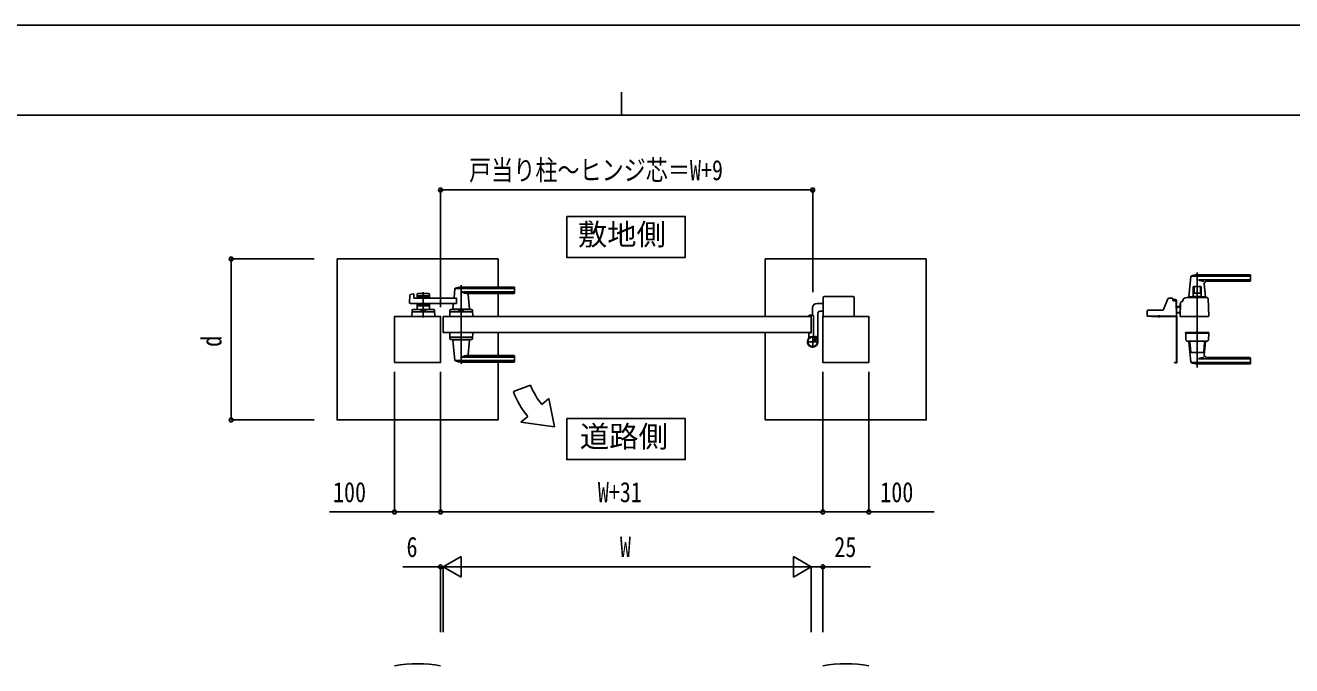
# Model space of a CAD drawing. Units: millimetres, scale not verified. Extents: x -4205 to 4205, y -2970 to 2970.
# Drawn here: x -1301 to 1452, y 1578 to 2970 of the extents above; entities that cross this region are included whole.
import ezdxf
from ezdxf.enums import TextEntityAlignment as Align

# ---------------------------------------------------------------- set-up
doc = ezdxf.new("R2010")
doc.units = ezdxf.units.MM
doc.header["$LTSCALE"] = 10
for name, color, linetype in [('0-2_USER1', 3, 'Continuous'), ('0-3_YKK_12', 2, 'Continuous'), ('0-4_YKK_13', 4, 'Continuous'), ('0-5_YKK_A1', 4, 'Continuous'), ('0-6_YKK_D', 6, 'Continuous'), ('0-7_YKK_ZWAK', 7, 'Continuous')]:
    doc.layers.add(name, color=color, linetype=linetype)
doc.styles.add('ＭＳ ゴシック', font='')
doc.styles.get('ＭＳ ゴシック').set_extended_font_data('MS Gothic')

msp = doc.modelspace()

# ---------------------------------------------------------------- linework, layer by layer
at = {"layer": '0-2_USER1'}
for points in [[(-124.28, 2554.58), (-124.28, 2465.33), (133.32, 2465.33), (133.32, 2554.58)], [(-124.28, 2115.14), (-124.28, 2025.89), (133.32, 2025.89), (133.32, 2115.14)]]:
    msp.add_lwpolyline(points, close=True, dxfattribs=at)
at = {"layer": '0-3_YKK_12'}
for p, q in [((1246.52, 2432.55), (1246.52, 2225.77)), ((-353.48, 2405.05), (-353.48, 2234.05)), ((-435.98, 2389.55), (-435.98, 2334.55)), ((1164.12, 2334.55), (1164.12, 2340.15))]:
    msp.add_line(p, q, dxfattribs=at)
at = {"layer": '0-4_YKK_13'}
for p, q in [((1232.47, 2423.94), (1228.55, 2379.87)), ((1361.52, 2424.53), (1232.76, 2424.53)), ((1361.52, 2427.55), (1246.52, 2427.55)), ((1362.52, 2415.55), (1362.52, 2426.55)), ((1238.02, 2381.05), (1238.02, 2400.55)), ((1239.62, 2400.55), (1239.62, 2388.05)), ((1253.02, 2402.55), (1240.02, 2402.55)), ((1361.52, 2416.88), (1249.52, 2416.88)), ((1253.42, 2400.55), (1253.42, 2388.05)), ((1255.02, 2381.05), (1255.02, 2400.55)), ((1261.98, 2408.11), (1264.49, 2379.87)), ((1360.52, 2413.55), (1266.96, 2413.55)), ((1182.52, 2375.4), (1173.03, 2351.89)), ((1191.52, 2376.65), (1184.37, 2376.65)), ((1193.52, 2373.11), (1193.52, 2374.65)), ((1193.52, 2374.65), (1193.52, 2373.15)), ((1199.52, 2374.15), (1195.52, 2374.15)), ((1198.42, 2371.15), (1195.52, 2371.15)), ((1199.52, 2370.82), (1199.52, 2372.15)), ((1201.51, 2338.17), (1200.42, 2369.22)), ((1201.52, 2339.45), (1201.52, 2372.15)), ((1215.52, 2370.05), (1215.12, 2370.05)), ((1215.52, 2370.05), (1215.58, 2371.81)), ((1215.58, 2371.81), (1215.65, 2373.63)), ((1215.58, 2371.81), (1215.59, 2371.98)), ((1227.52, 2378.55), (1265.52, 2378.55)), ((1234.32, 2379.55), (1228.85, 2379.55)), ((1231.02, 2379.55), (1231.02, 2378.55)), ((1231.02, 2379.55), (1231.72, 2379.55)), ((1234.02, 2379.25), (1234.02, 2378.55)), ((1234.32, 2379.55), (1258.72, 2379.55)), ((1254.52, 2380.55), (1238.52, 2380.55)), ((1252.92, 2387.55), (1240.12, 2387.55)), ((1240.92, 2380.55), (1240.92, 2379.55)), ((1252.12, 2380.55), (1252.12, 2379.55)), ((1264.19, 2379.55), (1258.72, 2379.55)), ((1259.02, 2379.25), (1259.02, 2378.55)), ((1261.32, 2379.55), (1262.02, 2379.55)), ((1262.02, 2379.55), (1262.02, 2378.55)), ((1271.5, 2337.57), (1270.16, 2375.9)), ((1137.54, 2338.17), (1137.91, 2348.72)), ((1139.91, 2350.65), (1171.17, 2350.65)), ((1201.52, 2355), (1203.02, 2356.66)), ((1203.09, 2356.59), (1201.52, 2354.85)), ((1203.48, 2356.25), (1201.52, 2354.07)), ((1201.52, 2345.79), (1209.52, 2345.79)), ((1201.52, 2345.27), (1209.52, 2345.27)), ((1201.52, 2345.17), (1209.52, 2345.17)), ((1209.52, 2365.05), (1210.12, 2365.05)), ((1209.52, 2340.05), (1209.52, 2365.05)), ((1210.12, 2365.15), (1209.53, 2337.56)), ((1201.01, 2337.65), (1138.04, 2337.65)), ((1147.12, 2337.65), (1147.12, 2337.05)), ((1201.72, 2337.65), (1147.12, 2337.65)), ((1147.12, 2337.05), (1201.62, 2337.05)), ((1161.12, 2337.05), (1161.12, 2337.65)), ((1167.12, 2337.05), (1167.12, 2337.65)), ((1201.52, 2338.85), (1201.46, 2338.85)), ((1201.62, 2337.05), (1201.62, 2236.75)), ((1202.22, 2236.75), (1202.22, 2337.15)), ((1209.52, 2340.05), (1209.58, 2340.05)), ((1210.03, 2337.05), (1271, 2337.05)), ((1221.02, 2302.05), (1221.02, 2301.05)), ((1221.02, 2302.05), (1272.02, 2302.05)), ((1221.02, 2301.05), (1272.02, 2301.05)), ((1221.54, 2300.53), (1222.03, 2286.32)), ((1271, 2301.05), (1222.04, 2301.05)), ((1271.5, 2300.53), (1271.01, 2286.32)), ((1272.02, 2302.05), (1272.02, 2301.05)), ((1227.52, 2283.05), (1265.52, 2283.05)), ((1232.47, 2237.65), (1228.55, 2281.72)), ((1230.42, 2282.05), (1228.85, 2282.05)), ((1232.44, 2259.97), (1230.67, 2281.21)), ((1259.6, 2259.05), (1233.44, 2259.05)), ((1260.6, 2259.97), (1262.37, 2281.21)), ((1261.98, 2253.49), (1264.49, 2281.72)), ((1264.19, 2282.05), (1262.62, 2282.05)), ((1201.62, 2236.75), (1197.12, 2236.75)), ((1197.12, 2236.75), (1197.12, 2236.15)), ((1197.12, 2236.15), (1201.62, 2236.15)), ((1361.52, 2237.06), (1232.76, 2237.06)), ((1361.52, 2234.05), (1246.52, 2234.05)), ((1361.52, 2244.72), (1249.52, 2244.72)), ((1360.52, 2248.05), (1266.96, 2248.05)), ((1362.52, 2246.05), (1362.52, 2235.05))]:
    msp.add_line(p, q, dxfattribs=at)
msp.add_lwpolyline([(1199.52, 2372.15), (1195.52, 2372.15), (1195.52, 2374.15)], dxfattribs=at)
for centre, radius, start, end in [((1233.46, 2423.86), 1, 113.30607, 174.91858), ((1246.52, 2393.55), 34, 90, 113.30607), ((1361.52, 2426.55), 1, 0, 90), ((1361.52, 2423.53), 1, 0, 90), ((1240.02, 2400.55), 2, 90, 180), ((1241.62, 2400.55), 2, 90, 180), ((1262.39, 2439.81), 26.3, 240.69976, 267.18311), ((1251.42, 2400.55), 2, 0, 90), ((1253.02, 2400.55), 2, 0, 90), ((1266.96, 2408.55), 5, 90, 185.08142), ((1360.52, 2415.55), 2, 270, 0), ((1361.52, 2417.88), 1, 270, 0), ((1184.37, 2374.65), 2, 90, 157.86903), ((1191.52, 2374.65), 2, 0, 90), ((1191.52, 2374.65), 2, 0, 90), ((1195.52, 2373.15), 2, 181.23287, 270), ((1198.42, 2369.15), 2, 2, 90), ((1199.52, 2372.15), 2, 0, 90), ((1215.12, 2365.05), 5, 102.68099, 178.77679), ((1213.58, 2371.88), 2, 282.68099, 358), ((1215.12, 2365.05), 5, 89.99999, 102.68099), ((1217.64, 2373.56), 2, 123.70008, 178), ((1227.52, 2358.75), 19.8, 90, 123.70008), ((1228.85, 2379.85), 0.3, 174.91858, 270), ((1234.32, 2379.25), 0.3, 90, 180), ((1238.52, 2381.05), 0.5, 180, 270), ((1240.12, 2388.05), 0.5, 180, 270), ((1252.92, 2388.05), 0.5, 270, 0), ((1254.52, 2381.05), 0.5, 270, 0), ((1258.72, 2379.25), 0.3, 0, 90), ((1264.19, 2379.85), 0.3, 270, 5.08142), ((1265.52, 2371.35), 7.2, 59.43031, 90), ((1268.16, 2375.83), 2, 2, 59.43031), ((1139.91, 2348.65), 2, 90, 178), ((1171.17, 2352.65), 2, 270, 337.86903), ((1210.45, 2349.97), 10, 95.32281, 138), ((1210.45, 2349.97), 9.9, 95.37674, 138), ((1210.45, 2349.97), 9.38, 95.67789, 138), ((1138.04, 2338.15), 0.5, 178, 270), ((1201.01, 2338.15), 0.5, 270, 2), ((1201.72, 2337.15), 0.5, 0, 90), ((1210.03, 2337.55), 0.5, 178.77679, 270), ((1271, 2337.55), 0.5, 270, 2), ((1222.04, 2300.55), 0.5, 90, 182), ((1224.03, 2286.39), 2, 182, 227.88857), ((1269.01, 2286.39), 2, 312.11143, 358), ((1271, 2300.55), 0.5, 358, 90), ((1227.52, 2290.25), 7.2, 227.88857, 270), ((1228.85, 2281.75), 0.3, 90, 185.08142), ((1228.69, 2281.05), 2, 4.92711, 90), ((1233.44, 2260.05), 1, 184.76364, 270), ((1259.6, 2260.05), 1, 270, 355.23636), ((1264.36, 2281.05), 2, 90, 175.07289), ((1264.19, 2281.75), 0.3, 354.91858, 90), ((1265.52, 2290.25), 7.2, 270, 312.11143), ((1201.62, 2236.75), 0.6, 270, 0), ((1233.46, 2237.74), 1, 185.08142, 246.69393), ((1246.52, 2268.05), 34, 246.69393, 270), ((1262.39, 2221.78), 26.3, 92.81689, 119.30024), ((1266.96, 2253.05), 5, 174.91858, 270), ((1360.52, 2246.05), 2, 0, 90), ((1361.52, 2243.72), 1, 0, 90), ((1361.52, 2238.06), 1, 270, 0), ((1361.52, 2235.05), 1, 270, 0)]:
    msp.add_arc(centre, radius, start, end, dxfattribs=at)
at = {"layer": '0-5_YKK_A1'}
for p, q in [((-367.53, 2397.43), (-369.23, 2378.36)), ((-238.48, 2398.03), (-367.27, 2398.03)), ((-238.48, 2401.05), (-353.48, 2401.05)), ((-237.48, 2389.05), (-237.48, 2400.05)), ((-466.31, 2367.71), (-465.09, 2383.11)), ((-463.58, 2384.9), (-458.16, 2386.25)), ((-456.92, 2385.33), (-456.53, 2377.5)), ((-363.92, 2376.55), (-455.53, 2376.55)), ((-449.48, 2385.05), (-449.48, 2376.55)), ((-422.48, 2382.05), (-449.48, 2382.05)), ((-447.48, 2387.05), (-424.48, 2387.05)), ((-438.4, 2378.05), (-447.48, 2378.05)), ((-436.34, 2379.69), (-437.69, 2378.34)), ((-435.63, 2379.69), (-434.28, 2378.34)), ((-424.48, 2378.05), (-433.57, 2378.05)), ((-422.48, 2385.05), (-422.48, 2376.55)), ((-238.48, 2390.38), (-353.48, 2390.38)), ((-239.48, 2387.05), (-338.5, 2387.05)), ((-338.31, 2384.86), (-335.51, 2353.37)), ((-273.48, 2387.05), (-273.48, 2337.05)), ((433.52, 2337.05), (433.52, 2378.55)), ((498.52, 2380.55), (435.52, 2380.55)), ((500.52, 2378.55), (500.52, 2337.05)), ((-460.54, 2350.11), (-460.98, 2337.05)), ((-458.71, 2347.05), (-413.25, 2347.05)), ((-413.41, 2352.05), (-458.55, 2352.05)), ((-449.48, 2365.55), (-449.48, 2352.05)), ((-422.48, 2360.05), (-449.48, 2360.05)), ((-449.48, 2352.05), (-422.48, 2352.05)), ((-438.4, 2364.05), (-447.48, 2364.05)), ((-440.48, 2349.25), (-440.48, 2352.05)), ((-440.48, 2349.25), (-431.48, 2349.25)), ((-436.34, 2362.4), (-437.69, 2363.76)), ((-435.63, 2362.4), (-434.28, 2363.76)), ((-424.48, 2364.05), (-433.57, 2364.05)), ((-422.48, 2365.55), (-422.48, 2352.05)), ((-411.42, 2350.11), (-410.98, 2337.05)), ((-378.04, 2350.11), (-378.48, 2337.05)), ((-330.75, 2347.05), (-376.21, 2347.05)), ((-330.91, 2352.05), (-376.05, 2352.05)), ((-335.48, 2353.04), (-371.48, 2353.04)), ((-371.48, 2352.05), (-371.48, 2353.04)), ((-370.85, 2360.1), (-371.45, 2353.36)), ((-335.81, 2353.04), (-371.15, 2353.04)), ((-368.48, 2353.04), (-370.65, 2353.04)), ((-357.98, 2349.25), (-357.98, 2352.05)), ((-335.81, 2353.04), (-338.48, 2353.04)), ((-335.48, 2352.05), (-335.48, 2353.04)), ((-328.92, 2350.11), (-328.48, 2337.05)), ((410.02, 2355.55), (410.02, 2339.55)), ((433.52, 2365.55), (420.02, 2365.55)), ((422.02, 2344.55), (422.02, 2282.05)), ((433.52, 2348.55), (426.02, 2348.55)), ((-410.98, 2337.05), (-460.98, 2337.05)), ((-328.48, 2337.05), (-378.48, 2337.05)), ((-358.23, 2337.05), (-348.73, 2337.05)), ((402.52, 2337.85), (402.52, 2338.55)), ((407.22, 2337.35), (403.02, 2337.35)), ((410.52, 2339.55), (403.52, 2339.55)), ((407.52, 2302.05), (407.52, 2337.05)), ((412.52, 2296.99), (412.52, 2337.55)), ((-378.04, 2288.98), (-378.48, 2302.05)), ((-328.48, 2302.05), (-378.48, 2302.05)), ((-330.75, 2292.05), (-376.21, 2292.05)), ((-330.91, 2287.05), (-376.05, 2287.05)), ((-371.48, 2287.05), (-371.48, 2286.05)), ((-335.48, 2286.05), (-371.48, 2286.05)), ((-367.53, 2241.65), (-371.45, 2285.72)), ((-338.31, 2254.23), (-335.5, 2285.72)), ((-335.48, 2287.05), (-335.48, 2286.05)), ((-328.92, 2288.98), (-328.48, 2302.05)), ((-273.48, 2302.05), (-273.48, 2252.05)), ((402.52, 2301.25), (402.52, 2292.21)), ((407.22, 2301.75), (403.02, 2301.75)), ((410.52, 2295.05), (410.52, 2269.05)), ((422.07, 2293.6), (412.01, 2283.54)), ((412.99, 2287.35), (416.41, 2290.76)), ((415.82, 2284.52), (412.99, 2287.35)), ((413.46, 2286.89), (416.94, 2290.37)), ((415.36, 2284.99), (418.84, 2288.47)), ((419.23, 2287.93), (415.82, 2284.52)), ((416.94, 2290.37), (417.7, 2291.13)), ((418.84, 2288.47), (419.6, 2289.23)), ((397.52, 2282.05), (423.52, 2282.05)), ((-238.48, 2241.06), (-367.27, 2241.06)), ((-238.48, 2248.72), (-353.48, 2248.72)), ((-238.48, 2238.05), (-353.48, 2238.05)), ((-239.48, 2252.05), (-338.5, 2252.05)), ((-237.48, 2250.05), (-237.48, 2239.05)), ((-240.27, 2174.05), (-202.68, 2187.73)), ((-163.05, 2158.48), (-178.37, 2145.63)), ((-151.12, 2097.05), (-163.05, 2158.48)), ((-209.01, 2119.91), (-224.33, 2107.06)), ((-151.12, 2097.05), (-224.33, 2107.06))]:
    msp.add_line(p, q, dxfattribs=at)
for points in [[(-623.48, 2462.05), (-273.48, 2462.05), (-273.48, 2401.05)], [(-273.48, 2238.05), (-273.48, 2112.05), (-623.48, 2112.05), (-623.48, 2462.05)], [(657.52, 2462.05), (307.52, 2462.05), (307.52, 2337.05)], [(307.52, 2302.05), (307.52, 2112.05), (657.52, 2112.05), (657.52, 2462.05)], [(-363.92, 2376.55), (-363.92, 2365.55), (-464.31, 2365.55)], [(-440.48, 2349.25), (-431.48, 2349.25), (-431.48, 2352.05)], [(-357.98, 2349.25), (-348.98, 2349.25), (-348.98, 2352.05)], [(-392.48, 2337.05), (-392.48, 2302.05), (407.52, 2302.05)], [(-392.48, 2337.05), (407.52, 2337.05), (407.52, 2302.05)], [(417.24, 2291.59), (416.18, 2292.65), (417.44, 2293.38)], [(416.41, 2290.76), (417.24, 2291.59), (420.07, 2288.77), (419.23, 2287.93)], [(418.83, 2293.33), (418.12, 2291.28), (418.5, 2290.03)], [(421.8, 2290.36), (419.75, 2289.65), (418.5, 2290.03)], [(420.07, 2288.77), (421.13, 2287.71), (421.85, 2288.97)]]:
    msp.add_lwpolyline(points, dxfattribs=at)
for points in [[(-498.48, 2237.05), (-398.48, 2237.05), (-398.48, 2337.05), (-498.48, 2337.05)], [(532.52, 2237.05), (432.52, 2237.05), (432.52, 2337.05), (532.52, 2337.05)]]:
    msp.add_lwpolyline(points, close=True, dxfattribs=at)
for radius in [11.5, 10.35]:
    msp.add_circle((410.52, 2282.05), radius, dxfattribs=at)
for centre, radius, start, end in [((-366.54, 2397.36), 1, 113.30607, 174.91858), ((-353.48, 2367.05), 34, 90, 113.30607), ((-238.48, 2400.05), 1, 0, 90), ((-238.48, 2397.03), 1, 0, 90), ((-464.31, 2367.55), 2, 175.49449, 270), ((-463.1, 2382.96), 2, 104.03624, 175.49449), ((-457.92, 2385.28), 1, 2.86241, 104.03624), ((-455.53, 2377.55), 1, 182.86241, 270), ((-447.48, 2385.05), 2, 90, 180), ((-447.48, 2380.05), 2, 180, 270), ((-438.4, 2379.05), 1, 270, 315), ((-435.98, 2379.34), 0.5, 45, 135), ((-433.57, 2379.05), 1, 225, 270), ((-424.48, 2385.05), 2, 0, 90), ((-424.48, 2380.05), 2, 270, 0), ((-371.22, 2378.54), 2, 270, 354.91858), ((-339.69, 2417.02), 30, 242.63879, 272.27092), ((-336.32, 2385.05), 2, 90, 185.08142), ((-239.48, 2389.05), 2, 270, 0), ((-238.48, 2391.38), 1, 270, 0), ((435.52, 2378.55), 2, 90, 180), ((498.52, 2378.55), 2, 0, 90), ((-458.71, 2345.05), 2, 90, 178.09085), ((-458.55, 2350.05), 2, 90, 178.09085), ((-447.48, 2362.05), 2, 90, 180), ((-435.98, 2339.64), 10.61, 64.90378, 115.09622), ((-438.4, 2363.05), 1, 45, 90), ((-435.98, 2362.76), 0.5, 225, 315), ((-433.57, 2363.05), 1, 90, 135), ((-424.48, 2362.05), 2, 0, 90), ((-413.41, 2350.05), 2, 1.90915, 90), ((-413.25, 2345.05), 2, 1.90915, 90), ((-376.21, 2345.05), 2, 90, 178.09085), ((-376.05, 2350.05), 2, 90, 178.09085), ((-375.83, 2360.54), 5, 354.91858, 90), ((-371.15, 2353.34), 0.3, 174.91858, 270), ((-353.48, 2339.64), 10.61, 64.90378, 115.09622), ((-335.81, 2353.34), 0.3, 270, 5.08142), ((-330.91, 2350.05), 2, 1.90915, 90), ((-330.75, 2345.05), 2, 1.90915, 90), ((420.02, 2355.55), 10, 90, 180), ((426.02, 2344.55), 4, 90, 180), ((403.52, 2338.55), 1, 90, 180), ((403.02, 2337.85), 0.5, 180, 270), ((407.22, 2337.05), 0.3, 360, 90), ((410.52, 2337.55), 2, 360, 90), ((-376.21, 2294.05), 2, 181.90915, 270), ((-376.05, 2289.05), 2, 181.90915, 270), ((-371.15, 2285.75), 0.3, 90, 185.08142), ((-335.8, 2285.75), 0.3, 354.91858, 90), ((-330.91, 2289.05), 2, 270, 358.09085), ((-330.75, 2294.05), 2, 270, 358.09085), ((410.52, 2282.05), 11.5, 141.98772, 64.89722), ((397.52, 2292.21), 5, 321.98772, 360), ((403.02, 2301.25), 0.5, 90, 180), ((407.22, 2302.05), 0.3, 270, 360), ((417.52, 2296.99), 5, 180.00002, 244.89722), ((418.09, 2292.26), 1.3, 59.0353, 120), ((414.13, 2285.65), 9, 30.9647, 59.0353), ((420.73, 2289.62), 1.3, 330, 30.9647), ((-366.53, 2241.74), 1, 185.08142, 246.69393), ((-353.48, 2272.05), 34, 246.69393, 270), ((-339.69, 2222.07), 30, 87.72908, 117.36121), ((-336.31, 2254.05), 2, 174.91858, 270), ((-239.48, 2250.05), 2, 0, 90), ((-238.48, 2247.72), 1, 0, 90), ((-238.48, 2242.06), 1, 270, 0), ((-238.48, 2239.05), 1, 270, 0), ((-71.12, 2235.62), 140, 200.00072, 220.00072), ((-71.12, 2235.62), 180, 200.00072, 220.00072), ((-448.48, 1261.83), 320, 80.99877, 99.00123), ((482.52, 1261.83), 320, 80.99877, 99.00123)]:
    msp.add_arc(centre, radius, start, end, dxfattribs=at)
at = {"layer": '0-6_YKK_D'}
for p, q in [((-398.48, 2357.05), (-398.48, 2613.05)), ((-398.48, 2612.05), (410.52, 2612.05)), ((410.52, 2390.05), (410.52, 2613.05)), ((-673.48, 2462.05), (-854.5, 2462.05)), ((-853.5, 2462.05), (-853.5, 2112.05)), ((-498.48, 2217.05), (-498.48, 1911.05)), ((-398.48, 2217.05), (-398.48, 1911.05)), ((-398.48, 2217.05), (-398.48, 1911.05)), ((432.52, 2217.05), (432.52, 1911.05)), ((432.52, 2217.05), (432.52, 1911.05)), ((532.52, 2217.05), (532.52, 1911.05)), ((-673.48, 2112.05), (-854.5, 2112.05)), ((-398.48, 1912.05), (432.52, 1912.05)), ((-398.48, 1792.84), (-480.48, 1792.84)), ((-398.48, 1650.39), (-398.48, 1793.84)), ((-392.48, 1792.84), (-398.48, 1792.84)), ((-392.48, 1792.84), (-353.51, 1815.34)), ((-392.48, 1650.39), (-392.48, 1793.84)), ((-392.48, 1650.39), (-392.48, 1793.84)), ((-392.48, 1792.84), (-375.48, 1792.84)), ((-392.48, 1792.84), (-353.51, 1770.34)), ((-392.48, 1792.84), (-314.54, 1792.84)), ((-353.51, 1770.34), (-353.51, 1815.34)), ((-347.48, 1792.84), (362.52, 1792.84)), ((407.52, 1792.84), (329.58, 1792.84)), ((407.52, 1792.84), (368.55, 1815.34)), ((368.55, 1815.34), (368.55, 1770.34)), ((407.52, 1792.84), (368.55, 1770.34)), ((407.52, 1650.39), (407.52, 1793.84)), ((407.52, 1650.39), (407.52, 1793.84)), ((432.52, 1650.39), (432.52, 1793.84))]:
    msp.add_line(p, q, dxfattribs=at)
for points in [[(-398.48, 1912.05), (-498.48, 1912.05), (-640.28, 1912.05)], [(432.52, 1912.05), (532.52, 1912.05), (674.32, 1912.05)], [(407.52, 1792.84), (432.52, 1792.84), (535.92, 1792.84)]]:
    msp.add_lwpolyline(points, dxfattribs=at)
for centre in [(-398.48, 2612.05), (410.52, 2612.05), (-853.5, 2462.05), (-853.5, 2112.05), (-498.48, 1912.05), (-398.48, 1912.05), (-398.48, 1912.05), (432.52, 1912.05), (432.52, 1912.05), (532.52, 1912.05), (-398.48, 1792.84), (432.52, 1792.84)]:
    msp.add_circle(centre, 4.25, dxfattribs=at)
at = {"layer": '0-7_YKK_ZWAK'}
for p, q in [((-4.98, 2825), (-4.98, 2775)), ((3895.02, 2775), (-3904.98, 2775))]:
    msp.add_line(p, q, dxfattribs=at)
msp.add_lwpolyline([(-4205, -2970), (4205, -2970), (4205, 2970), (-4205, 2970)], close=True, dxfattribs=at)

# ---------------------------------------------------------------- texts
at = {"layer": '0-2_USER1', "style": 'ＭＳ ゴシック'}
for s, p in [('敷地側', (-99.9, 2478.08)), ('道路側', (-95.57, 2038.64))]:
    msp.add_text(s, height=46.74, dxfattribs=at).set_placement(p, align=Align.BOTTOM_LEFT)
at = {"layer": '0-6_YKK_D', "style": 'ＭＳ ゴシック', "width": 0.8}
for s, p in [('戸当り柱～ヒンジ芯＝W+9', (-336.38, 2620.05)), ('100', (-632.28, 1920.05)), ('W+31', (-56.58, 1920.05)), ('100', (557.52, 1920.05)), ('6', (-472.48, 1800.84)), ('W', (-8.48, 1800.84)), ('25', (457.52, 1800.84))]:
    msp.add_text(s, height=43.99, dxfattribs=at).set_placement(p, align=Align.BOTTOM_LEFT)
msp.add_text('d', height=43.99, rotation=90, dxfattribs=at).set_placement((-861.5, 2271.05), align=Align.BOTTOM_LEFT)

doc.saveas('drawing.dxf')
